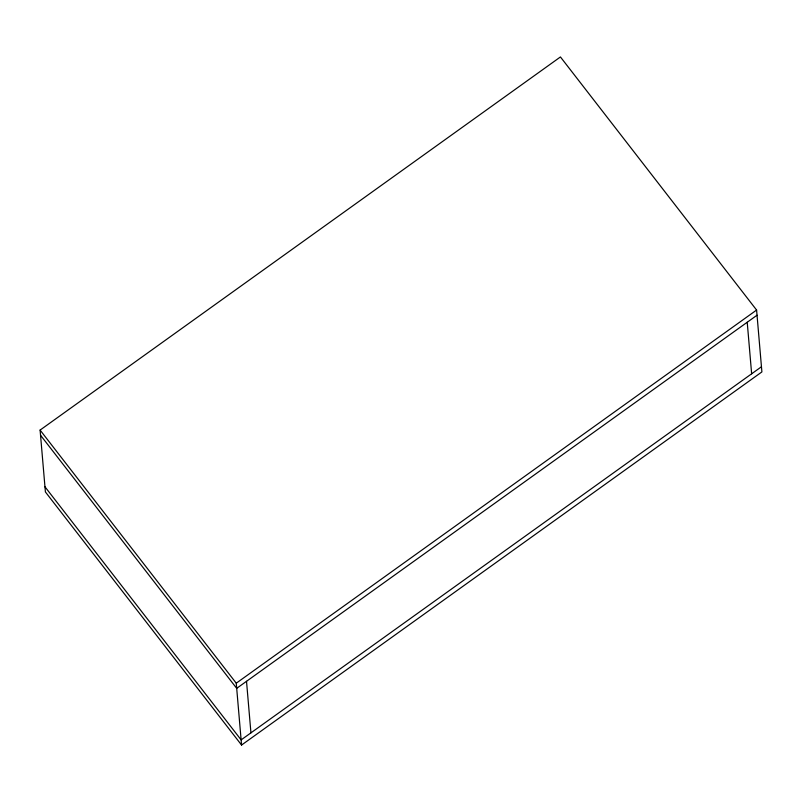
<?xml version="1.0" encoding="UTF-8"?>
<svg xmlns="http://www.w3.org/2000/svg" width="802" height="802" viewBox="0 0 802 802"><rect width="100%" height="100%" fill="white"/><g stroke="black" fill="none" stroke-linecap="round" stroke-linejoin="round"><path stroke-width="1.2" d="M40.1 430.083L560.438 56.952L756.597 310.053L761.9 371.917L241.562 745.048L45.403 491.947L40.1 430.083L236.259 683.194L241.562 745.048M236.259 683.194L756.597 310.053M757.038 315.216L236.7 688.347L40.541 435.235M761.459 366.765L241.121 739.895L44.962 486.784M747.223 322.254L751.644 373.802M246.515 681.309L250.936 732.858"/></g></svg>
